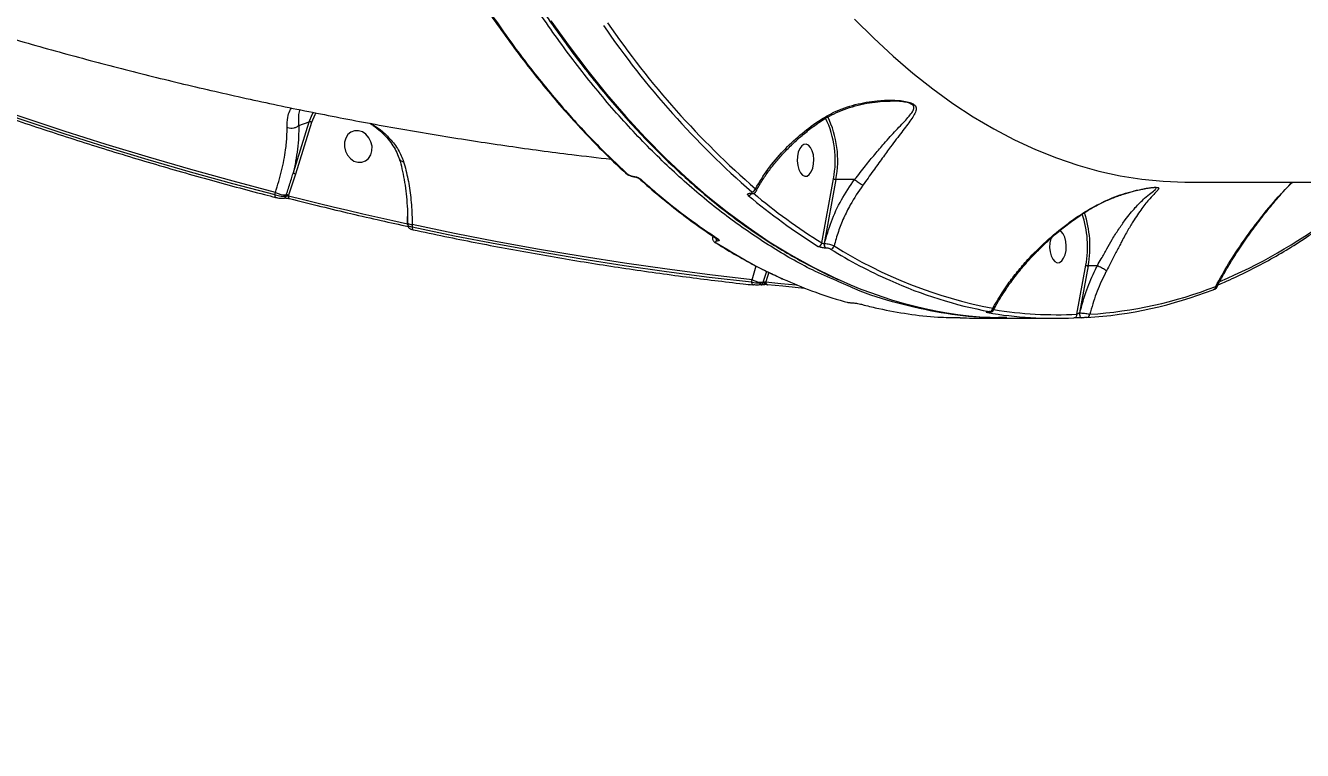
# Model space of a CAD drawing. Header units: millimetres. Extents: x -9609 to 9022, y -7175 to 8108.
# Drawn here: x -4022.3 to -3665.8, y 3066.6 to 3268.9 of the extents above; entities that cross this region are included whole.
import ezdxf

# ---------------------------------------------------------------- set-up
doc = ezdxf.new("R2010")
doc.units = ezdxf.units.MM
for name, color, linetype in [('DIKOM_ОБЪЕКТ', 7, 'Continuous'), ('DIKOM_РАЗМЕР_ЗОНА', 7, 'Continuous'), ('DIKOM_РАЗМЕР_ОБЪЕКТА', 7, 'Continuous')]:
    doc.layers.add(name, color=color, linetype=linetype)
doc.styles.add('style1', font='arial.ttf', dxfattribs={"width": 0.8})
doc.dimstyles.new('1-50', dxfattribs={"dimtxt": 300, "dimasz": 200, "dimexe": 100, "dimexo": 0, "dimgap": 100, "dimtad": 1, "dimtxsty": 'style1', "dimcen": 200, "dimclrd": 7, "dimclre": 7, "dimclrt": 7, "dimadec": 1, "dimazin": 2, "dimtfac": 1, "dimtmove": 0, "dimatfit": 2, "dimfxl": 0, "dimlwd": 25, "dimlwe": 18, "dimarcsym": 0})

# ---------------------------------------------------------------- blocks, each defined once
blk = doc.blocks.new('*D10')
at = {"layer": 'Defpoints', "color": 0, "transparency": 16777216}
for p in [(-405.54, 6589.16), (-8044.66, -3492.79), (424.09, -3492.79)]:
    blk.add_point(p, dxfattribs=at)
at = {"layer": 'DIKOM_РАЗМЕР_ОБЪЕКТА', "color": 7, "lineweight": 18, "transparency": 16777216}
for p, q in [((-405.54, 6589.16), (-8144.66, 6589.16)), ((424.09, -3492.79), (-8144.66, -3492.79))]:
    blk.add_line(p, q, dxfattribs=at)
at = {"layer": 'DIKOM_РАЗМЕР_ОБЪЕКТА', "color": 7, "lineweight": 25, "transparency": 16777216}
blk.add_line((-8044.66, 6389.16), (-8044.66, -3292.79), dxfattribs=at)
at = {"layer": 'DIKOM_РАЗМЕР_ОБЪЕКТА', "color": 7, "transparency": 16777216}
for points in [[(-8077.99, 6389.16), (-8011.32, 6389.16), (-8044.66, 6589.16)], [(-8077.99, -3292.79), (-8011.32, -3292.79), (-8044.66, -3492.79)]]:
    blk.add_solid(points, dxfattribs=at)
at = {"layer": 'DIKOM_РАЗМЕР_ОБЪЕКТА', "color": 7, "transparency": 16777216, "insert": (-8297.83, 1541.5), "char_height": 300, "attachment_point": 5, "rotation": 90, "style": 'style1'}
blk.add_mtext('10100', dxfattribs=at)
blk = doc.blocks.new('*D13')
at = {"layer": 'Defpoints', "color": 0, "transparency": 16777216}
for p in [(-4933.28, 8107.63), (-9158.98, -4977.79), (-1652.91, -4977.79)]:
    blk.add_point(p, dxfattribs=at)
at = {"layer": 'DIKOM_РАЗМЕР_ЗОНА', "color": 7, "lineweight": 18, "transparency": 16777216}
for p, q in [((-4933.28, 8107.63), (-9258.98, 8107.63)), ((-1652.91, -4977.79), (-9258.98, -4977.79))]:
    blk.add_line(p, q, dxfattribs=at)
at = {"layer": 'DIKOM_РАЗМЕР_ЗОНА', "color": 7, "lineweight": 25, "transparency": 16777216}
blk.add_line((-9158.98, 7907.63), (-9158.98, -4777.79), dxfattribs=at)
at = {"layer": 'DIKOM_РАЗМЕР_ЗОНА', "color": 7, "transparency": 16777216}
for points in [[(-9192.32, 7907.63), (-9125.65, 7907.63), (-9158.98, 8107.63)], [(-9192.32, -4777.79), (-9125.65, -4777.79), (-9158.98, -4977.79)]]:
    blk.add_solid(points, dxfattribs=at)
at = {"layer": 'DIKOM_РАЗМЕР_ЗОНА', "color": 7, "transparency": 16777216, "insert": (-9412.26, 1541.5), "char_height": 300, "attachment_point": 5, "rotation": 90, "style": 'style1'}
blk.add_mtext('13100', dxfattribs=at)

msp = doc.modelspace()

# ---------------------------------------------------------------- linework, layer by layer
at = {"layer": 'DIKOM_ОБЪЕКТ', "color": 7, "linetype": 'Continuous', "lineweight": 15}
for p, q in [((-3947.611, 3227.587), (-3943.09, 3242.002)), ((-3942.429, 3241.882), (-3946.95, 3227.466)), ((-3946.035, 3240.994), (-3943.09, 3242.002)), ((-3946.95, 3227.466), (-3948.846, 3221.547)), ((-3854.824, 3227.722), (-3854.858, 3227.756)), ((-3852.362, 3226.712), (-3852.353, 3226.711)), ((-3799.991, 3208.226), (-3796.758, 3226.146)), ((-3796.086, 3225.983), (-3799.312, 3208.101)), ((-3790.845, 3225.983), (-3796.086, 3225.983)), ((-3952.714, 3221.738), (-3952.524, 3222.341)), ((-3697.705, 3225.212), (-3435.597, 3225.212)), ((-3949.573, 3221.315), (-3949.459, 3221.679)), ((-3948.846, 3221.547), (-3948.884, 3221.426)), ((-3819.984, 3222.102), (-3819.916, 3222.102)), ((-3819.778, 3222.019), (-3819.71, 3222.019)), ((-3915.627, 3214.102), (-3915.633, 3215.582)), ((-3915.628, 3213.602), (-3915.627, 3214.102)), ((-3915.628, 3213.602), (-3915.579, 3213.579)), ((-3915.578, 3213.799), (-3915.579, 3213.225)), ((-3915.578, 3213.799), (-3915.577, 3213.783)), ((-3914.346, 3213.36), (-3914.347, 3212.712)), ((-3799.312, 3208.101), (-3799.265, 3208.101)), ((-3798.934, 3206.817), (-3798.981, 3206.817)), ((-3819.409, 3197.978), (-3818.29, 3201.81)), ((-3728.802, 3188.338), (-3726.296, 3202.024)), ((-3725.625, 3201.86), (-3728.031, 3188.716)), ((-3723.092, 3201.86), (-3725.625, 3201.86)), ((-3723.092, 3201.86), (-3723.085, 3201.858)), ((-3819.605, 3197.353), (-3819.409, 3197.978)), ((-3816.344, 3197.317), (-3815.395, 3200.337)), ((-3814.81, 3200.059), (-3815.661, 3197.404)), ((-3811.502, 3198.491), (-3811.033, 3198.269)), ((-3816.408, 3197.112), (-3816.344, 3197.317)), ((-3753.46, 3188.975), (-3753.371, 3188.975)), ((-3753.413, 3188.97), (-3753.46, 3188.975)), ((-3753.413, 3188.97), (-3753.324, 3188.97)), ((-3753.324, 3188.97), (-3753.371, 3188.975)), ((-3746.521, 3187.212), (-3734.949, 3187.212)), ((-3728.031, 3188.716), (-3728.003, 3188.716)), ((-3727.546, 3187.381), (-3727.518, 3187.381)), ((-3727.546, 3187.381), (-3727.532, 3187.381)), ((-3727.518, 3187.381), (-3727.504, 3187.381))]:
    msp.add_line(p, q, dxfattribs=at)
at = {"layer": 'DIKOM_ОБЪЕКТ', "color": 7, "linetype": 'Continuous', "lineweight": 15, "flags": 128}
for points in [[(-3875.65, 3270.254), (-3870.559, 3263.12), (-3865.364, 3256.277), (-3860.07, 3249.729), (-3854.679, 3243.482), (-3849.197, 3237.541), (-3843.629, 3231.911), (-3837.979, 3226.598), (-3832.252, 3221.606), (-3826.452, 3216.938), (-3820.586, 3212.598), (-3814.657, 3208.592), (-3808.671, 3204.921), (-3802.632, 3201.588), (-3796.546, 3198.598), (-3794.846, 3197.827)], [(-3790.835, 3270.719), (-3785.506, 3265.361), (-3780.096, 3260.321), (-3774.609, 3255.604), (-3769.05, 3251.213), (-3763.425, 3247.154), (-3757.739, 3243.43), (-3751.997, 3240.044), (-3746.204, 3237), (-3740.366, 3234.301), (-3734.489, 3231.948), (-3728.577, 3229.944), (-3722.637, 3228.292), (-3716.674, 3226.992), (-3710.692, 3226.045), (-3704.699, 3225.454), (-3698.699, 3225.217), (-3697.705, 3225.212)], [(-4046.647, 3250.825), (-4034.99, 3246.666), (-4023.305, 3242.656), (-4011.595, 3238.794), (-3999.861, 3235.082), (-3988.104, 3231.52), (-3976.326, 3228.108), (-3964.529, 3224.848), (-3952.714, 3221.738)], [(-3952.524, 3222.341), (-3964.364, 3225.455), (-3976.185, 3228.721), (-3987.986, 3232.139), (-3999.767, 3235.708), (-4011.524, 3239.428), (-4023.257, 3243.298), (-4034.965, 3247.317), (-4046.645, 3251.486)], [(-3943.09, 3242.002), (-3942.254, 3244.086), (-3941.923, 3244.721)], [(-3941.263, 3244.58), (-3941.565, 3244.008), (-3942.429, 3241.882)], [(-3933.241, 3236.339), (-3933.267, 3235.088), (-3932.981, 3233.842), (-3932.407, 3232.703), (-3931.59, 3231.762), (-3930.597, 3231.096), (-3929.508, 3230.759), (-3928.412, 3230.778), (-3927.397, 3231.152), (-3926.546, 3231.849), (-3925.928, 3232.815), (-3925.592, 3233.97), (-3925.565, 3235.221), (-3925.851, 3236.467), (-3926.426, 3237.606), (-3927.243, 3238.547), (-3928.235, 3239.213), (-3929.324, 3239.55), (-3930.42, 3239.531), (-3931.435, 3239.157), (-3932.286, 3238.46), (-3932.904, 3237.494), (-3933.241, 3236.339)], [(-3806.56, 3233.585), (-3806.805, 3232.396), (-3806.868, 3231.121), (-3806.743, 3229.863), (-3806.441, 3228.725), (-3805.986, 3227.798), (-3805.414, 3227.157), (-3804.774, 3226.856), (-3804.115, 3226.916), (-3803.491, 3227.335), (-3802.954, 3228.078), (-3802.546, 3229.085), (-3802.301, 3230.274), (-3802.238, 3231.549), (-3802.363, 3232.807), (-3802.665, 3233.945), (-3803.12, 3234.872), (-3803.692, 3235.513), (-3804.333, 3235.815), (-3804.992, 3235.754), (-3805.615, 3235.335), (-3806.153, 3234.592), (-3806.56, 3233.585)], [(-3952.714, 3221.738), (-3952.724, 3221.559), (-3952.716, 3221.392), (-3952.689, 3221.245), (-3952.644, 3221.121), (-3952.584, 3221.027), (-3952.509, 3220.965), (-3952.455, 3220.943)], [(-3952.455, 3220.943), (-3952.424, 3220.937), (-3952.331, 3220.945)], [(-3948.884, 3221.426), (-3948.894, 3221.246), (-3948.885, 3221.079), (-3948.858, 3220.931), (-3948.812, 3220.807), (-3948.751, 3220.713), (-3948.676, 3220.651), (-3948.622, 3220.63)], [(-3948.884, 3221.426), (-3944.733, 3220.382), (-3940.581, 3219.357), (-3936.426, 3218.351), (-3932.27, 3217.364), (-3928.112, 3216.395), (-3923.952, 3215.446), (-3919.791, 3214.515), (-3915.628, 3213.602)], [(-3915.628, 3213.602), (-3915.633, 3213.421), (-3915.628, 3213.324)], [(-3914.347, 3212.712), (-3914.352, 3212.531), (-3914.338, 3212.363), (-3914.305, 3212.214), (-3914.256, 3212.09), (-3914.191, 3211.995), (-3914.114, 3211.932), (-3914.05, 3211.907)], [(-3914.347, 3212.712), (-3902.528, 3210.259), (-3890.699, 3207.957), (-3878.862, 3205.808), (-3867.018, 3203.812), (-3855.168, 3201.968), (-3843.315, 3200.276), (-3831.461, 3198.738), (-3819.605, 3197.353)], [(-3819.409, 3197.978), (-3831.289, 3199.363), (-3843.168, 3200.903), (-3855.046, 3202.596), (-3866.919, 3204.442), (-3878.787, 3206.442), (-3890.649, 3208.596), (-3902.503, 3210.901), (-3914.346, 3213.36)], [(-3736.099, 3209.462), (-3736.344, 3208.273), (-3736.407, 3206.998), (-3736.282, 3205.74), (-3735.98, 3204.602), (-3735.524, 3203.675), (-3734.953, 3203.035), (-3734.312, 3202.733), (-3733.653, 3202.793), (-3733.03, 3203.212), (-3732.492, 3203.955), (-3732.085, 3204.962), (-3731.839, 3206.151), (-3731.777, 3207.426), (-3731.901, 3208.684), (-3732.204, 3209.822), (-3732.659, 3210.749), (-3733.23, 3211.39), (-3733.709, 3211.65)], [(-3819.605, 3197.353), (-3819.595, 3197.17), (-3819.566, 3197), (-3819.52, 3196.849), (-3819.459, 3196.723), (-3819.385, 3196.626), (-3819.3, 3196.562), (-3819.208, 3196.533), (-3819.112, 3196.541)], [(-3815.661, 3197.404), (-3815.65, 3197.22), (-3815.621, 3197.049), (-3815.575, 3196.898), (-3815.513, 3196.772), (-3815.438, 3196.675), (-3815.353, 3196.611), (-3815.26, 3196.583), (-3815.163, 3196.592)], [(-3815.661, 3197.404), (-3811.397, 3196.956), (-3807.133, 3196.528), (-3807.054, 3196.52)], [(-3816.935, 3196.568), (-3817.021, 3196.558), (-3817.138, 3196.564)], [(-3815.914, 3196.623), (-3815.914, 3196.623), (-3815.904, 3196.637)], [(-3804.709, 3195.528), (-3806.628, 3195.715), (-3810.896, 3196.143), (-3815.163, 3196.592)], [(-3690.544, 3195.234), (-3690.636, 3195.207), (-3690.794, 3195.19)], [(-3728.031, 3188.716), (-3728.059, 3188.479), (-3728.056, 3188.237), (-3728.023, 3188.004), (-3727.963, 3187.792), (-3727.878, 3187.615), (-3727.773, 3187.483), (-3727.656, 3187.403), (-3727.546, 3187.381)], [(-3728.003, 3188.716), (-3728.03, 3188.479), (-3728.028, 3188.237), (-3727.995, 3188.004), (-3727.935, 3187.792), (-3727.85, 3187.615), (-3727.745, 3187.483), (-3727.628, 3187.403), (-3727.518, 3187.381)]]:
    msp.add_lwpolyline(points, dxfattribs=at)
at = {"layer": 'DIKOM_ОБЪЕКТ', "color": 7, "linetype": 'Continuous', "lineweight": 15}
for centre, radius, start, end in [((-3658.699, 3407.665), 245.271, 214.45514, 229.01567), ((-3658.001, 3408.111), 244.738, 214.45526, 229.01528), ((-3942.935, 3240.983), 1.031, 60.63227, 98.68262), ((-3823.092, 3231.337), 26.841, 348.84872, 25.91388), ((-3823.225, 3231.338), 27.663, 348.83765, 25.96666), ((-3947.455, 3226.568), 1.031, 60.63006, 98.67023), ((-3854.389, 3228.21), 0.653, 228.28849, 270.78859), ((-3852.326, 3226.915), 0.206, 213.29142, 260.03637), ((-3850.557, 3226.684), 0.657, 227.02391, 270.7929), ((-3949.834, 3227.379), 5.712, 241.89423, 273.76323), ((-3819.637, 3223.677), 1.166, 273.77902, 344.33787), ((-3950.294, 3221.491), 0.742, 281.43927, 346.27794), ((-3949.383, 3220.541), 1.141, 61.88302, 93.78449), ((-3820.582, 3222.594), 1.12, 272.96374, 329.20898), ((-3709.185, 3353.993), 173.082, 229.96364, 237.96085), ((-3819.771, 3222.334), 0.316, 227.44099, 268.71684), ((-3819.702, 3222.333), 0.315, 227.34187, 268.00495), ((-3708.463, 3354.482), 172.534, 230.11105, 237.96123), ((-3754.248, 3207.214), 28.429, 349.4821, 18.67722), ((-3754.926, 3207.176), 29.78, 349.71536, 18.63287), ((-3747.19, 3335.632), 149.925, 292.89707, 306.57124), ((-3914.472, 3214.997), 1.642, 227.70001, 274.39639), ((-3829.464, 3208.969), 0.688, 234.41356, 269.7864), ((-3828.566, 3209.681), 1.085, 179.61399, 236.11177), ((-3828.876, 3209.966), 0.69, 235.56309, 269.86502), ((-3801.09, 3208.38), 1.109, 274.3681, 352.01727), ((-3798.019, 3207.749), 1.34, 164.77588, 224.09004), ((-3797.972, 3207.749), 1.34, 164.77588, 224.09004), ((-3797.66, 3207.612), 1.1, 274.22861, 348.85257), ((-3722.393, 3329.29), 143.968, 238.51739, 245.95722), ((-3727.531, 3318.199), 130.555, 238.06914, 259.08208), ((-3816.719, 3203.015), 5.71, 241.8909, 273.76656), ((-3745.931, 3305.208), 117.997, 245.50936, 269.71368), ((-3730.347, 3310.901), 123.934, 245.85136, 259.39319), ((-3817.107, 3197.262), 0.715, 283.90692, 347.84175), ((-3816.254, 3196.367), 0.954, 71.6862, 95.39486), ((-3813.831, 3197.076), 2.132, 174.70189, 192.26757), ((-3733.52, 3305.1), 117.923, 273.62999, 291.24327), ((-3732.665, 3305.771), 117.667, 273.63031, 291.24288), ((-3690.865, 3196.009), 0.839, 292.4976, 6.16644), ((-3753.778, 3189.55), 0.742, 268.95102, 309.48611), ((-3734.943, 3299.353), 112.14, 260.32371, 272.70694), ((-3753.236, 3190.06), 0.979, 274.50747, 356.90125), ((-3734.086, 3300.032), 111.818, 260.80342, 272.70835), ((-3729.722, 3188.258), 0.923, 274.6768, 4.94489), ((-3726.121, 3188.319), 0.907, 274.23335, 1.35299)]:
    msp.add_arc(centre, radius, start, end, dxfattribs=at)
for points, knots in [([(-3795.845, 3197.683), (-3798.098, 3198.65), (-3804.312, 3201.319), (-3814.309, 3207.131), (-3825.808, 3214.947), (-3837.058, 3224.051), (-3848.014, 3234.325), (-3858.636, 3245.769), (-3868.903, 3258.379), (-3878.801, 3272.115), (-3888.307, 3286.923), (-3897.373, 3302.733), (-3905.959, 3319.472), (-3913.933, 3336.88), (-3921.294, 3354.905), (-3928.066, 3373.47), (-3934.322, 3392.742), (-3940.039, 3412.635), (-3945.19, 3433.067), (-3949.815, 3454.246), (-3953.867, 3476.175), (-3957.323, 3498.826), (-3960.129, 3521.851), (-3962.273, 3545.143), (-3963.743, 3568.594), (-3964.528, 3592.132), (-3964.614, 3615.718), (-3964.014, 3639.313), (-3962.736, 3662.843), (-3960.79, 3686.202), (-3958.171, 3709.269), (-3955.139, 3730.54), (-3952.748, 3743.939), (-3951.681, 3749.919)], [0, 0, 0, 0, 0.01887793, 0.05205827, 0.08529183, 0.11852553, 0.15170617, 0.1847821, 0.21785857, 0.25103888, 0.28427254, 0.31750612, 0.35068658, 0.38376281, 0.41561986, 0.44757024, 0.47956788, 0.51156559, 0.54351579, 0.57537307, 0.60844923, 0.64162982, 0.67486347, 0.70809709, 0.74127764, 0.77435393, 0.80743024, 0.84061079, 0.87384445, 0.90707809, 0.94025866, 0.97333492, 1, 1, 1, 1]), ([(-3963.321, 3606.211), (-3963.314, 3604.19), (-3963.294, 3598.331), (-3963.135, 3588.636), (-3962.793, 3577.137), (-3962.286, 3565.661), (-3961.618, 3554.216), (-3960.788, 3542.811), (-3959.797, 3531.454), (-3958.646, 3520.154), (-3957.335, 3508.92), (-3955.867, 3497.759), (-3954.24, 3486.681), (-3952.458, 3475.693), (-3950.521, 3464.803), (-3948.431, 3454.021), (-3946.188, 3443.354), (-3943.796, 3432.81), (-3941.256, 3422.397), (-3938.569, 3412.122), (-3935.738, 3401.995), (-3932.765, 3392.021), (-3929.651, 3382.209), (-3926.4, 3372.566), (-3923.013, 3363.099), (-3919.493, 3353.815), (-3915.843, 3344.722), (-3912.065, 3335.826), (-3908.164, 3327.134), (-3904.139, 3318.652), (-3899.997, 3310.387), (-3895.737, 3302.345), (-3891.366, 3294.532), (-3886.885, 3286.954), (-3882.299, 3279.617), (-3877.609, 3272.526), (-3872.82, 3265.686), (-3867.935, 3259.103), (-3862.959, 3252.782), (-3857.894, 3246.728), (-3852.744, 3240.945), (-3847.514, 3235.438), (-3842.207, 3230.211), (-3836.828, 3225.267), (-3831.379, 3220.611), (-3825.867, 3216.247), (-3820.294, 3212.177), (-3814.664, 3208.407), (-3808.985, 3204.932), (-3803.255, 3201.779), (-3798.637, 3199.441), (-3795.916, 3198.264), (-3795.133, 3197.925)], [0, 0, 0, 0, 0.010755, 0.0311879, 0.0516214, 0.0720549, 0.0924885, 0.1129222, 0.133356, 0.15379, 0.1742242, 0.1946585, 0.215093, 0.2355278, 0.2559631, 0.2763985, 0.2968344, 0.3172705, 0.3377068, 0.3581438, 0.3785813, 0.3990191, 0.4194575, 0.4398965, 0.4603359, 0.4807759, 0.5012166, 0.5216578, 0.5420994, 0.5625418, 0.5829846, 0.6034284, 0.6238723, 0.6443169, 0.6647618, 0.6852073, 0.7056529, 0.726099, 0.7465443, 0.7669897, 0.7874345, 0.8078783, 0.8283208, 0.8487613, 0.8692004, 0.8896362, 0.9100692, 0.9304986, 0.9509232, 0.9713433, 0.9917579, 1, 1, 1, 1]), ([(-4267.781, 3369.345), (-4265.681, 3368.121), (-4258.25, 3363.788), (-4245.383, 3356.568), (-4229.15, 3347.772), (-4212.801, 3339.273), (-4196.345, 3331.064), (-4179.786, 3323.149), (-4163.131, 3315.53), (-4146.382, 3308.21), (-4129.546, 3301.189), (-4112.628, 3294.471), (-4095.631, 3288.055), (-4078.562, 3281.945), (-4061.424, 3276.141), (-4044.224, 3270.646), (-4026.965, 3265.459), (-4009.653, 3260.583), (-3992.293, 3256.018), (-3974.889, 3251.765), (-3957.447, 3247.826), (-3939.971, 3244.2), (-3922.466, 3240.89), (-3904.938, 3237.892), (-3887.39, 3235.222), (-3872.025, 3233.119), (-3862.5, 3232.037), (-3858.839, 3231.621)], [0, 0, 0, 0, 0.0165796, 0.0586593, 0.100717, 0.1427368, 0.1847188, 0.2266611, 0.2685632, 0.3104253, 0.3522451, 0.3940221, 0.435757, 0.4774487, 0.519096, 0.5606999, 0.6022597, 0.6437744, 0.6852452, 0.7266705, 0.7680527, 0.8093892, 0.8506825, 0.8919324, 0.9331385, 0.9743023, 1, 1, 1, 1]), ([(-3893.911, 3274.055), (-3893.406, 3273.294), (-3891.332, 3270.169), (-3887.587, 3264.935), (-3882.678, 3258.361), (-3877.668, 3252.062), (-3872.569, 3246.025), (-3867.387, 3240.253), (-3862.12, 3234.778), (-3857.924, 3230.629), (-3855.461, 3228.406), (-3854.804, 3227.814)], [0, 0, 0, 0, 0.0418652, 0.1717845, 0.3018211, 0.4319472, 0.5621296, 0.6923374, 0.8225326, 0.9526791, 1, 1, 1, 1]), ([(-3893.434, 3273.743), (-3890.384, 3269.353), (-3884.283, 3260.573), (-3874.656, 3248.584), (-3864.72, 3237.415), (-3857.827, 3230.843), (-3854.38, 3227.557)], [0, 0, 0, 0, 0.2485957, 0.49718974, 0.74859568, 1, 1, 1, 1]), ([(-4046.481, 3250.059), (-4043.589, 3249.017), (-4035.204, 3245.993), (-4021.282, 3241.217), (-4004.704, 3235.827), (-3988.079, 3230.741), (-3971.703, 3226.041), (-3959.82, 3222.841), (-3953.497, 3221.212), (-3952.455, 3220.943)], [0, 0, 0, 0, 0.0930083, 0.269663, 0.4463193, 0.6229732, 0.7996281, 0.9669828, 1, 1, 1, 1]), ([(-3800.972, 3242.244), (-3799.484, 3243.15), (-3796.24, 3245.124), (-3790.634, 3246.991), (-3785.269, 3247.946), (-3781.197, 3248.134), (-3778.548, 3248.02), (-3776.659, 3247.779), (-3775.039, 3247.353), (-3774.208, 3246.869), (-3773.657, 3246.226), (-3773.559, 3245.348), (-3774.146, 3244.058), (-3775.461, 3242.079), (-3777.665, 3239.235), (-3780.421, 3235.601), (-3783.124, 3231.909), (-3785.706, 3228.292), (-3787.588, 3225.686), (-3788.566, 3224.331)], [0, 0, 0, 0, 0.0790212, 0.1721803, 0.2680564, 0.3287312, 0.3610602, 0.3939005, 0.4223306, 0.4513196, 0.4599441, 0.4989924, 0.5446053, 0.5914344, 0.6876205, 0.7865807, 0.8546753, 0.9244453, 1, 1, 1, 1]), ([(-3800.807, 3241.825), (-3800.262, 3242.202), (-3798.917, 3243.132), (-3796.557, 3244.358), (-3793.737, 3245.554), (-3790.672, 3246.527), (-3787.525, 3247.247), (-3784.46, 3247.674), (-3782.289, 3247.841), (-3781.162, 3247.824), (-3780.963, 3247.821)], [0, 0, 0, 0, 0.0934089, 0.2306937, 0.3758321, 0.5279124, 0.6875334, 0.8344256, 0.9706812, 1, 1, 1, 1]), ([(-3790.839, 3225.981), (-3790.839, 3225.981), (-3789.758, 3227.197), (-3787.932, 3229.698), (-3785.154, 3233.029), (-3782.27, 3236.426), (-3779.195, 3239.801), (-3776.685, 3242.404), (-3775.076, 3244.243), (-3774.286, 3245.406), (-3774.228, 3246.224), (-3774.641, 3246.757), (-3775.035, 3247.011), (-3775.828, 3247.327), (-3777.009, 3247.61), (-3778.847, 3247.784), (-3780.212, 3247.871), (-3780.93, 3247.831), (-3780.964, 3247.83)], [0, 0, 0, 0, 0.00005, 0.1133037, 0.2166072, 0.3224104, 0.4686041, 0.6185381, 0.6864064, 0.7554089, 0.8104377, 0.8222882, 0.8529302, 0.8621126, 0.9020729, 0.949269, 0.9975853, 1, 1, 1, 1]), ([(-3949.284, 3240.408), (-3949.24, 3241.404), (-3949.161, 3243.217), (-3948.672, 3244.953), (-3948.206, 3245.656), (-3948.028, 3245.926)], [0, 0, 0, 0, 0.4291749, 0.7816387, 1, 1, 1, 1]), ([(-3945.746, 3245.452), (-3945.777, 3245.377), (-3945.978, 3244.897), (-3946.158, 3243.508), (-3946.039, 3241.945), (-3946.039, 3240.992), (-3946.039, 3240.991)], [0, 0, 0, 0, 0.0773601, 0.4957299, 0.9997478, 1, 1, 1, 1]), ([(-3952.524, 3222.341), (-3951.908, 3224.377), (-3950.657, 3228.507), (-3949.697, 3233.719), (-3949.296, 3237.667), (-3949.287, 3239.614), (-3949.284, 3240.408)], [0, 0, 0, 0, 0.307254, 0.6233138, 0.8463477, 1, 1, 1, 1]), ([(-3946.039, 3240.991), (-3946.225, 3240.832), (-3946.597, 3240.513), (-3947.383, 3240.239), (-3948.229, 3240.158), (-3948.828, 3240.256), (-3949.164, 3240.363), (-3949.242, 3240.392), (-3949.284, 3240.408)], [0, 0, 0, 0, 0.23160345, 0.46331102, 0.69493683, 0.92650926, 0.96103379, 1, 1, 1, 1]), ([(-3946.035, 3240.994), (-3946.029, 3239.958), (-3946.015, 3237.875), (-3946.329, 3234.524), (-3946.84, 3231.096), (-3947.353, 3228.76), (-3947.611, 3227.587)], [0, 0, 0, 0, 0.2595441, 0.5218417, 0.7598839, 1, 1, 1, 1]), ([(-3946.039, 3240.991), (-3946.038, 3240.992), (-3946.037, 3240.994), (-3946.036, 3240.994), (-3946.035, 3240.994)], [0, 0, 0, 0, 0.6326997, 1, 1, 1, 1]), ([(-3926.177, 3241.645), (-3925.859, 3241.438), (-3924.796, 3240.747), (-3923.197, 3239.424), (-3921.434, 3237.709), (-3919.974, 3235.866), (-3918.86, 3233.954), (-3918.198, 3232.536), (-3918.016, 3231.773), (-3917.991, 3231.667)], [0, 0, 0, 0, 0.0787944, 0.2636513, 0.4485791, 0.6253752, 0.8016012, 0.9725291, 1, 1, 1, 1]), ([(-3925.75, 3241.564), (-3925.012, 3241.084), (-3923.083, 3239.828), (-3920.501, 3237.374), (-3918.074, 3234.31), (-3917.176, 3232.025), (-3916.738, 3230.912)], [0, 0, 0, 0, 0.1737633, 0.4541762, 0.7342131, 1, 1, 1, 1]), ([(-3818.514, 3223.362), (-3817.439, 3225.168), (-3815.258, 3228.832), (-3810.959, 3233.851), (-3806.195, 3238.413), (-3802.727, 3240.958), (-3800.972, 3242.244)], [0, 0, 0, 0, 0.2625634, 0.5326603, 0.763645, 1, 1, 1, 1]), ([(-3818.329, 3222.691), (-3818.122, 3223.095), (-3817.443, 3224.42), (-3816.017, 3226.655), (-3814.073, 3229.373), (-3811.879, 3232.035), (-3809.481, 3234.608), (-3806.899, 3237.073), (-3804.143, 3239.391), (-3802.105, 3240.982), (-3800.956, 3241.749), (-3800.82, 3241.84)], [0, 0, 0, 0, 0.0580751, 0.190631, 0.3234499, 0.4565322, 0.5895557, 0.7209799, 0.8519184, 0.9823838, 1, 1, 1, 1]), ([(-3800.972, 3242.244), (-3800.951, 3242.204), (-3800.889, 3242.087), (-3800.815, 3241.919), (-3800.826, 3241.881), (-3800.833, 3241.859)], [0, 0, 0, 0, 0.18409375, 0.53454435, 1, 1, 1, 1]), ([(-3917.948, 3231.678), (-3917.881, 3231.464), (-3917.532, 3230.369), (-3917.026, 3228.19), (-3916.445, 3225.151), (-3916.01, 3221.924), (-3915.729, 3218.557), (-3915.6, 3215.829), (-3915.615, 3214.215), (-3915.62, 3213.784)], [0, 0, 0, 0, 0.0423993, 0.2174281, 0.3944812, 0.5732591, 0.7533046, 0.9340854, 1, 1, 1, 1]), ([(-3917.915, 3231.68), (-3917.914, 3231.676), (-3917.902, 3231.51), (-3917.645, 3231.248), (-3917.239, 3231.024), (-3916.902, 3230.939), (-3916.777, 3230.918), (-3916.738, 3230.912)], [0, 0, 0, 0, 0.0092801, 0.4000061, 0.7907643, 0.9352869, 1, 1, 1, 1]), ([(-3916.738, 3230.912), (-3916.307, 3229.314), (-3915.46, 3226.177), (-3914.693, 3220.924), (-3914.382, 3216.616), (-3914.353, 3214.044), (-3914.346, 3213.36)], [0, 0, 0, 0, 0.30289097, 0.59446026, 0.89202827, 1, 1, 1, 1]), ([(-3949.459, 3221.679), (-3949.365, 3221.977), (-3948.899, 3223.465), (-3948.27, 3225.429), (-3947.76, 3227.1), (-3947.611, 3227.587)], [0, 0, 0, 0, 0.15041938, 0.75212593, 1, 1, 1, 1]), ([(-3854.818, 3227.73), (-3854.78, 3227.692), (-3854.556, 3227.468), (-3854.05, 3227.171), (-3853.495, 3226.973), (-3853.247, 3226.885)], [0, 0, 0, 0, 0.1005844, 0.5989353, 1, 1, 1, 1]), ([(-3854.38, 3227.557), (-3854.24, 3227.447), (-3853.991, 3227.254), (-3853.471, 3227.022), (-3852.968, 3226.864), (-3852.656, 3226.823), (-3852.498, 3226.802)], [0, 0, 0, 0, 0.3292229, 0.5797997, 0.7886259, 1, 1, 1, 1]), ([(-3853.247, 3226.885), (-3853.246, 3226.885), (-3853.015, 3226.798), (-3852.69, 3226.727), (-3852.409, 3226.724), (-3852.36, 3226.724)], [0, 0, 0, 0, 0.0034239, 0.829629, 1, 1, 1, 1]), ([(-3852.498, 3226.802), (-3852.333, 3226.779), (-3852.004, 3226.735), (-3851.474, 3226.568), (-3850.974, 3226.341), (-3850.683, 3226.146), (-3850.561, 3226.039), (-3850.548, 3226.027)], [0, 0, 0, 0, 0.2148587, 0.4259798, 0.6817645, 0.9642154, 1, 1, 1, 1]), ([(-3852.353, 3226.71), (-3852.347, 3226.71), (-3852.287, 3226.707), (-3852.129, 3226.682), (-3851.882, 3226.625), (-3851.59, 3226.529), (-3851.292, 3226.397), (-3851.073, 3226.261), (-3851.019, 3226.213), (-3850.999, 3226.196)], [0, 0, 0, 0, 0.0136306, 0.126189, 0.2554595, 0.419584, 0.6225552, 0.8622224, 1, 1, 1, 1]), ([(-3850.832, 3226.096), (-3849.935, 3225.284), (-3847.237, 3222.842), (-3842.669, 3219.083), (-3837.14, 3214.832), (-3832.663, 3211.617), (-3830.014, 3209.919), (-3829.243, 3209.425)], [0, 0, 0, 0, 0.1278249, 0.3843644, 0.6402311, 0.8953274, 1, 1, 1, 1]), ([(-3850.548, 3226.027), (-3850.236, 3225.749), (-3848.676, 3224.355), (-3844.339, 3220.618), (-3837.461, 3215.116), (-3831.74, 3211.224), (-3828.877, 3209.276)], [0, 0, 0, 0, 0.0441436, 0.220721, 0.6100187, 1, 1, 1, 1]), ([(-3799.265, 3208.101), (-3798.677, 3210.145), (-3797.487, 3214.285), (-3794.651, 3220.354), (-3792.121, 3224.095), (-3790.845, 3225.983)], [0, 0, 0, 0, 0.3257264, 0.6596819, 1, 1, 1, 1]), ([(-3796.758, 3226.146), (-3796.749, 3226.14), (-3796.73, 3226.128), (-3796.671, 3226.098), (-3796.568, 3226.058), (-3796.409, 3226.016), (-3796.239, 3225.988), (-3796.137, 3225.984), (-3796.086, 3225.983)], [0, 0, 0, 0, 0.07002559, 0.14145603, 0.35599754, 0.57087604, 0.78552651, 1, 1, 1, 1]), ([(-3790.845, 3225.983), (-3790.844, 3225.982), (-3790.842, 3225.982), (-3790.84, 3225.981), (-3790.839, 3225.981)], [0, 0, 0, 0, 0.609266, 1, 1, 1, 1]), ([(-3790.839, 3225.981), (-3790.684, 3225.863), (-3790.372, 3225.627), (-3789.819, 3225.218), (-3789.279, 3224.828), (-3788.88, 3224.546), (-3788.662, 3224.396), (-3788.585, 3224.345), (-3788.566, 3224.331)], [0, 0, 0, 0, 0.2127752, 0.4254682, 0.6381541, 0.8508049, 0.9619055, 1, 1, 1, 1]), ([(-3819.916, 3222.102), (-3819.829, 3222.106), (-3819.655, 3222.114), (-3819.487, 3222.181), (-3819.414, 3222.279), (-3819.44, 3222.395), (-3819.523, 3222.476), (-3819.56, 3222.513)], [0, 0, 0, 0, 0.2038252, 0.4079265, 0.6135302, 0.8265736, 1, 1, 1, 1]), ([(-3819.713, 3222.024), (-3819.673, 3222.023), (-3819.419, 3222.014), (-3819.026, 3222.097), (-3818.576, 3222.347), (-3818.426, 3222.601), (-3818.369, 3222.697)], [0, 0, 0, 0, 0.073366, 0.4672472, 0.7978253, 1, 1, 1, 1]), ([(-3818.514, 3223.362), (-3818.452, 3223.269), (-3818.314, 3223.062), (-3818.271, 3222.832), (-3818.351, 3222.734), (-3818.368, 3222.713)], [0, 0, 0, 0, 0.3888735, 0.8707625, 1, 1, 1, 1]), ([(-3788.566, 3224.331), (-3789.791, 3222.534), (-3791.787, 3219.608), (-3793.938, 3215.208), (-3795.483, 3211.378), (-3796.211, 3208.741), (-3796.581, 3207.399)], [0, 0, 0, 0, 0.34222301, 0.55726734, 0.7746052, 1, 1, 1, 1]), ([(-3725.153, 3217.755), (-3723.343, 3218.724), (-3719.675, 3220.69), (-3714.683, 3222.335), (-3711.12, 3223.19), (-3709.086, 3223.56), (-3707.678, 3223.75), (-3706.594, 3223.808), (-3705.938, 3223.697), (-3705.924, 3223.458), (-3706.191, 3222.979), (-3706.975, 3222.176), (-3708.584, 3220.476), (-3710.658, 3217.95), (-3712.81, 3214.778), (-3714.774, 3211.456), (-3716.365, 3208.525), (-3717.915, 3205.524), (-3719.259, 3202.864), (-3720.139, 3201.168), (-3720.508, 3200.457)], [0, 0, 0, 0, 0.0952062, 0.1929547, 0.2448016, 0.2710723, 0.2981665, 0.3242911, 0.3503882, 0.3910754, 0.4019435, 0.4719615, 0.5438091, 0.6393959, 0.7378516, 0.7988537, 0.8613639, 0.9113758, 0.9628388, 1, 1, 1, 1]), ([(-3725.105, 3217.662), (-3725.02, 3217.718), (-3724.038, 3218.359), (-3721.994, 3219.393), (-3718.962, 3220.764), (-3716.024, 3221.821), (-3713.438, 3222.585), (-3711.539, 3223.055), (-3710.513, 3223.254), (-3710.129, 3223.329)], [0, 0, 0, 0, 0.0186227, 0.2148755, 0.4189616, 0.6307855, 0.7913837, 0.9218405, 1, 1, 1, 1]), ([(-3723.085, 3201.858), (-3723.085, 3201.859), (-3722.815, 3202.567), (-3721.776, 3204.082), (-3720.478, 3206.604), (-3718.826, 3209.395), (-3717.105, 3212.146), (-3714.945, 3215.24), (-3712.478, 3218.22), (-3710.1, 3220.579), (-3708.09, 3222.188), (-3707.107, 3222.945), (-3706.642, 3223.404), (-3706.578, 3223.613), (-3706.858, 3223.729), (-3707.222, 3223.707), (-3707.261, 3223.705)], [0, 0, 0, 0, 0.0000315, 0.0533954, 0.1277313, 0.2021442, 0.294122, 0.386218, 0.5316541, 0.6773047, 0.7825127, 0.8873256, 0.9029886, 0.9602951, 0.9957531, 1, 1, 1, 1]), ([(-3710.129, 3223.329), (-3710.023, 3223.351), (-3709.501, 3223.457), (-3708.696, 3223.577), (-3707.87, 3223.68), (-3707.376, 3223.711), (-3707.282, 3223.709), (-3707.261, 3223.709)], [0, 0, 0, 0, 0.0872809, 0.431398, 0.7138221, 0.9385563, 1, 1, 1, 1]), ([(-3690.031, 3196.099), (-3688.874, 3198.199), (-3686.56, 3202.4), (-3682.426, 3208.69), (-3677.791, 3214.931), (-3673.248, 3220.501), (-3669.975, 3223.844), (-3668.636, 3225.212)], [0, 0, 0, 0, 0.21048084, 0.42097059, 0.6360024, 0.85100342, 1, 1, 1, 1]), ([(-3689.726, 3195.907), (-3689.403, 3196.548), (-3688.351, 3198.632), (-3686.283, 3202.18), (-3683.526, 3206.569), (-3680.454, 3211.017), (-3677.24, 3215.323), (-3673.829, 3219.514), (-3671.013, 3222.768), (-3669.181, 3224.658), (-3668.644, 3225.212)], [0, 0, 0, 0, 0.0637951, 0.2074335, 0.3543176, 0.5044093, 0.6577062, 0.7946481, 0.9398178, 1, 1, 1, 1]), ([(-3952.714, 3221.738), (-3952.659, 3221.719), (-3952.364, 3221.618), (-3951.767, 3221.458), (-3950.942, 3221.317), (-3950.16, 3221.257), (-3949.769, 3221.296), (-3949.573, 3221.315)], [0, 0, 0, 0, 0.0548428, 0.2944725, 0.530119, 0.7646612, 1, 1, 1, 1]), ([(-3952.357, 3220.929), (-3952.213, 3220.893), (-3951.851, 3220.804), (-3951.177, 3220.732), (-3950.567, 3220.704), (-3950.258, 3220.761), (-3950.149, 3220.781)], [0, 0, 0, 0, 0.20051535, 0.50180526, 0.82549235, 1, 1, 1, 1]), ([(-3950.134, 3220.765), (-3950.112, 3220.768), (-3950.061, 3220.776), (-3949.89, 3220.785), (-3949.623, 3220.781), (-3949.264, 3220.75), (-3948.903, 3220.697), (-3948.709, 3220.649), (-3948.628, 3220.629)], [0, 0, 0, 0, 0.0946318, 0.2247336, 0.4028582, 0.6069322, 0.8351341, 1, 1, 1, 1]), ([(-3949.573, 3221.315), (-3949.533, 3221.321), (-3949.451, 3221.334), (-3949.28, 3221.361), (-3949.098, 3221.391), (-3948.965, 3221.412), (-3948.897, 3221.424), (-3948.884, 3221.426)], [0, 0, 0, 0, 0.2178943, 0.4437501, 0.6834475, 0.9397445, 1, 1, 1, 1]), ([(-3948.622, 3220.63), (-3945.685, 3219.894), (-3937.168, 3217.759), (-3926.07, 3215.156), (-3917.904, 3213.363), (-3915.333, 3212.799)], [0, 0, 0, 0, 0.2651079, 0.7685943, 1, 1, 1, 1]), ([(-3820.524, 3221.475), (-3820.582, 3221.531), (-3820.71, 3221.655), (-3820.747, 3221.832), (-3820.634, 3221.981), (-3820.379, 3222.082), (-3820.116, 3222.095), (-3819.984, 3222.102)], [0, 0, 0, 0, 0.1741793, 0.3895932, 0.5958189, 0.7979911, 1, 1, 1, 1]), ([(-3819.95, 3222.006), (-3819.952, 3222.006), (-3819.956, 3222.005), (-3819.898, 3222.016), (-3819.818, 3222.018), (-3819.778, 3222.019)], [0, 0, 0, 0, 0.18090566, 0.59693049, 1, 1, 1, 1]), ([(-3752.259, 3190.007), (-3750.911, 3192.296), (-3748.874, 3195.757), (-3745.399, 3200.265), (-3741.963, 3204.258), (-3737.474, 3208.742), (-3732.658, 3212.725), (-3728.487, 3215.701), (-3726.264, 3217.07), (-3725.153, 3217.755)], [0, 0, 0, 0, 0.2227148, 0.3367334, 0.4507441, 0.6310033, 0.8132747, 0.9066453, 1, 1, 1, 1]), ([(-3752.032, 3189.545), (-3751.946, 3189.72), (-3751.326, 3190.975), (-3749.918, 3193.31), (-3747.801, 3196.531), (-3745.409, 3199.72), (-3742.789, 3202.858), (-3739.968, 3205.894), (-3736.989, 3208.778), (-3733.906, 3211.467), (-3730.744, 3213.936), (-3727.818, 3216.008), (-3725.901, 3217.171), (-3725.102, 3217.656)], [0, 0, 0, 0, 0.0168038, 0.1206154, 0.2249305, 0.3297354, 0.4349817, 0.5404524, 0.6430297, 0.7429686, 0.8397645, 0.9332344, 1, 1, 1, 1]), ([(-3725.153, 3217.755), (-3725.142, 3217.735), (-3725.109, 3217.675), (-3725.106, 3217.666), (-3725.105, 3217.661)], [0, 0, 0, 0, 0.3318141, 1, 1, 1, 1]), ([(-3915.569, 3213.225), (-3915.572, 3213.221), (-3915.62, 3213.161), (-3915.439, 3213.03), (-3915.037, 3212.853), (-3914.577, 3212.759), (-3914.347, 3212.712)], [0, 0, 0, 0, 0.0253359, 0.3498439, 0.6750638, 1, 1, 1, 1]), ([(-3915.56, 3213.225), (-3915.564, 3213.162), (-3915.577, 3212.979), (-3915.46, 3212.704), (-3915.269, 3212.445), (-3915.015, 3212.243), (-3914.657, 3212.067), (-3914.303, 3211.957), (-3914.022, 3211.903), (-3913.975, 3211.894)], [0, 0, 0, 0, 0.07455018, 0.21691559, 0.34360118, 0.47681277, 0.65161067, 0.94204223, 1, 1, 1, 1]), ([(-3914.049, 3211.907), (-3911.102, 3211.285), (-3902.557, 3209.481), (-3888.398, 3206.729), (-3871.57, 3203.753), (-3854.73, 3201.089), (-3838.179, 3198.775), (-3826.337, 3197.326), (-3820.112, 3196.634), (-3819.207, 3196.533)], [0, 0, 0, 0, 0.0934413, 0.2709066, 0.4483716, 0.625838, 0.8033018, 0.9714234, 1, 1, 1, 1]), ([(-3689.377, 3196.589), (-3688.785, 3196.834), (-3686.253, 3197.882), (-3681.805, 3199.954), (-3676.053, 3202.922), (-3670.346, 3206.203), (-3664.786, 3209.724), (-3660.724, 3212.526), (-3658.546, 3214.113), (-3658.127, 3214.418)], [0, 0, 0, 0, 0.0556279, 0.2380867, 0.420582, 0.6031287, 0.7857231, 0.9588059, 1, 1, 1, 1]), ([(-3830.434, 3209.933), (-3830.436, 3209.929), (-3830.518, 3209.805), (-3830.541, 3209.494), (-3830.475, 3209.097), (-3830.281, 3208.769), (-3830.067, 3208.542), (-3829.896, 3208.441), (-3829.823, 3208.399)], [0, 0, 0, 0, 0.0077674, 0.2319098, 0.4442515, 0.6365513, 0.8457586, 1, 1, 1, 1]), ([(-3829.171, 3208.78), (-3829.286, 3208.767), (-3829.515, 3208.742), (-3829.688, 3208.64), (-3829.714, 3208.503), (-3829.606, 3208.375), (-3829.493, 3208.299), (-3829.467, 3208.281)], [0, 0, 0, 0, 0.2211413, 0.4418549, 0.6745167, 0.9251366, 1, 1, 1, 1]), ([(-3829.57, 3208.307), (-3829.044, 3207.964), (-3826.633, 3206.392), (-3822.283, 3203.899), (-3817.137, 3201.116), (-3813.876, 3199.603), (-3812.552, 3198.989)], [0, 0, 0, 0, 0.0940735, 0.4315567, 0.7692084, 1, 1, 1, 1]), ([(-3829.467, 3208.281), (-3826.555, 3206.516), (-3820.731, 3202.987), (-3814.473, 3199.713), (-3811.121, 3198.331), (-3810.754, 3198.18)], [0, 0, 0, 0, 0.4710147, 0.9420291, 1, 1, 1, 1]), ([(-3829.256, 3209.39), (-3829.251, 3209.386), (-3829.242, 3209.381), (-3829.247, 3209.384), (-3829.249, 3209.386)], [0, 0, 0, 0, 0.5434902, 1, 1, 1, 1]), ([(-3828.877, 3209.276), (-3828.852, 3209.259), (-3828.742, 3209.183), (-3828.636, 3209.056), (-3828.66, 3208.919), (-3828.831, 3208.818), (-3829.058, 3208.793), (-3829.171, 3208.78)], [0, 0, 0, 0, 0.0733827, 0.322558, 0.5550984, 0.7773891, 1, 1, 1, 1]), ([(-3799.991, 3208.226), (-3799.958, 3208.212), (-3799.893, 3208.183), (-3799.743, 3208.146), (-3799.578, 3208.118), (-3799.427, 3208.103), (-3799.345, 3208.102), (-3799.312, 3208.101)], [0, 0, 0, 0, 0.2149516, 0.4300748, 0.6448893, 0.8591666, 1, 1, 1, 1]), ([(-3799.265, 3208.101), (-3799.133, 3208.093), (-3798.803, 3208.073), (-3798.205, 3207.977), (-3797.552, 3207.816), (-3796.967, 3207.614), (-3796.71, 3207.471), (-3796.581, 3207.399)], [0, 0, 0, 0, 0.1423615, 0.3572274, 0.5716622, 0.785681, 1, 1, 1, 1]), ([(-3798.981, 3206.817), (-3799.08, 3206.819), (-3799.327, 3206.825), (-3799.777, 3206.879), (-3800.271, 3206.982), (-3800.714, 3207.119), (-3800.908, 3207.222), (-3801.005, 3207.274)], [0, 0, 0, 0, 0.1406869, 0.3553747, 0.5700526, 0.7850033, 1, 1, 1, 1]), ([(-3797.579, 3206.515), (-3797.644, 3206.549), (-3797.774, 3206.616), (-3798.069, 3206.707), (-3798.399, 3206.775), (-3798.701, 3206.812), (-3798.868, 3206.816), (-3798.934, 3206.817)], [0, 0, 0, 0, 0.2143282, 0.4284605, 0.6428781, 0.8577712, 1, 1, 1, 1]), ([(-3728.003, 3188.716), (-3727.409, 3190.882), (-3726.282, 3194.992), (-3724.383, 3199.339), (-3723.268, 3201.516), (-3723.092, 3201.86)], [0, 0, 0, 0, 0.48434571, 0.91851869, 1, 1, 1, 1]), ([(-3726.296, 3202.024), (-3726.289, 3202.02), (-3726.27, 3202.008), (-3726.213, 3201.977), (-3726.107, 3201.935), (-3725.947, 3201.893), (-3725.777, 3201.865), (-3725.676, 3201.861), (-3725.625, 3201.86)], [0, 0, 0, 0, 0.05369939, 0.14145762, 0.35620753, 0.57063995, 0.78539624, 1, 1, 1, 1]), ([(-3720.508, 3200.457), (-3720.519, 3200.466), (-3720.612, 3200.534), (-3720.863, 3200.699), (-3721.352, 3200.986), (-3721.937, 3201.303), (-3722.55, 3201.614), (-3722.907, 3201.777), (-3723.085, 3201.858)], [0, 0, 0, 0, 0.0259211, 0.209553, 0.4072206, 0.6047563, 0.8023969, 1, 1, 1, 1]), ([(-3819.605, 3197.353), (-3819.528, 3197.334), (-3819.205, 3197.254), (-3818.575, 3197.14), (-3817.752, 3197.057), (-3816.983, 3197.04), (-3816.6, 3197.088), (-3816.408, 3197.112)], [0, 0, 0, 0, 0.0748977, 0.3151486, 0.5452076, 0.7715574, 1, 1, 1, 1]), ([(-3815.954, 3197.273), (-3815.881, 3197.304), (-3815.778, 3197.349), (-3815.688, 3197.392), (-3815.661, 3197.404)], [0, 0, 0, 0, 0.7046654, 1, 1, 1, 1]), ([(-3810.754, 3198.18), (-3808.121, 3197.03), (-3802.491, 3194.572), (-3796.791, 3192.816), (-3793.755, 3191.881)], [0, 0, 0, 0, 0.4674699, 1, 1, 1, 1]), ([(-3748.343, 3187.417), (-3750.415, 3187.39), (-3756.551, 3187.312), (-3766.731, 3188.592), (-3778.814, 3191.258), (-3788.534, 3194.3), (-3794.156, 3196.901), (-3795.845, 3197.683)], [0, 0, 0, 0, 0.12977633, 0.38416022, 0.63813901, 0.89131991, 1, 1, 1, 1]), ([(-3720.508, 3200.457), (-3720.681, 3200.126), (-3721.766, 3198.047), (-3723.559, 3194.037), (-3724.655, 3190.264), (-3725.214, 3188.34)], [0, 0, 0, 0, 0.0849842, 0.5334695, 1, 1, 1, 1]), ([(-3817.138, 3196.564), (-3817.255, 3196.546), (-3817.489, 3196.511), (-3817.963, 3196.489), (-3818.471, 3196.492), (-3818.862, 3196.515), (-3819.064, 3196.536), (-3819.112, 3196.541)], [0, 0, 0, 0, 0.2250981, 0.4496553, 0.680286, 0.923956, 1, 1, 1, 1]), ([(-3816.935, 3196.567), (-3816.919, 3196.57), (-3816.869, 3196.58), (-3816.685, 3196.602), (-3816.39, 3196.621), (-3816.106, 3196.628), (-3815.944, 3196.623), (-3815.914, 3196.622)], [0, 0, 0, 0, 0.1015723, 0.3119782, 0.5950885, 0.9273604, 1, 1, 1, 1]), ([(-3816.408, 3197.112), (-3816.375, 3197.12), (-3816.335, 3197.131), (-3816.234, 3197.164), (-3816.114, 3197.207), (-3816.006, 3197.252), (-3815.954, 3197.273)], [0, 0, 0, 0, 0.2622083, 0.3210306, 0.6716148, 1, 1, 1, 1]), ([(-3815.163, 3196.592), (-3815.229, 3196.599), (-3815.458, 3196.622), (-3815.719, 3196.63), (-3815.904, 3196.637)], [0, 0, 0, 0, 0.28757034, 1, 1, 1, 1]), ([(-3690.552, 3195.249), (-3690.447, 3195.284), (-3690.247, 3195.35), (-3690.001, 3195.515), (-3689.787, 3195.706), (-3689.72, 3195.857), (-3689.701, 3195.9)], [0, 0, 0, 0, 0.3370167, 0.6423229, 0.8968462, 1, 1, 1, 1]), ([(-3690.031, 3196.099), (-3689.899, 3196.055), (-3689.676, 3195.981), (-3689.707, 3195.926), (-3689.719, 3195.904)], [0, 0, 0, 0, 0.593381, 1, 1, 1, 1]), ([(-3793.755, 3191.881), (-3793.514, 3191.82), (-3793.156, 3191.73), (-3792.492, 3191.625), (-3792.026, 3191.57), (-3791.709, 3191.546), (-3791.565, 3191.539), (-3791.535, 3191.537)], [0, 0, 0, 0, 0.4455968, 0.66226881, 0.83643754, 0.96572649, 1, 1, 1, 1]), ([(-3791.535, 3191.537), (-3791.503, 3191.536), (-3791.354, 3191.529), (-3791.022, 3191.503), (-3790.53, 3191.446), (-3789.831, 3191.339), (-3789.453, 3191.25), (-3789.202, 3191.191)], [0, 0, 0, 0, 0.0348673, 0.1619667, 0.3361424, 0.5591703, 1, 1, 1, 1]), ([(-3789.202, 3191.191), (-3788.862, 3191.101), (-3787.16, 3190.653), (-3782.727, 3189.599), (-3775.883, 3188.375), (-3768.301, 3187.478), (-3763.458, 3187.441), (-3761.365, 3187.425)], [0, 0, 0, 0, 0.0368862, 0.1844368, 0.4797944, 0.7751505, 1, 1, 1, 1]), ([(-3761.367, 3187.347), (-3759.039, 3187.301), (-3754.697, 3187.217), (-3750.357, 3187.222), (-3748.343, 3187.224)], [0, 0, 0, 0, 0.5359891, 1, 1, 1, 1]), ([(-3753.792, 3188.809), (-3753.809, 3188.812), (-3753.935, 3188.834), (-3754.087, 3188.872), (-3754.128, 3188.917), (-3754.025, 3188.949), (-3753.81, 3188.97), (-3753.577, 3188.973), (-3753.46, 3188.975)], [0, 0, 0, 0, 0.0392256, 0.2872761, 0.4952229, 0.6710896, 0.8353731, 1, 1, 1, 1]), ([(-3753.799, 3188.956), (-3753.799, 3188.956), (-3753.81, 3188.955), (-3753.771, 3188.96), (-3753.681, 3188.966), (-3753.521, 3188.972), (-3753.369, 3188.969), (-3753.31, 3188.968)], [0, 0, 0, 0, 0.0030236, 0.1908117, 0.4377413, 0.7828728, 1, 1, 1, 1]), ([(-3753.371, 3188.975), (-3753.296, 3188.976), (-3753.144, 3188.977), (-3753.005, 3188.991), (-3752.941, 3189.012), (-3752.97, 3189.042), (-3753.066, 3189.067), (-3753.147, 3189.083), (-3753.159, 3189.085)], [0, 0, 0, 0, 0.1673823, 0.3344529, 0.5090993, 0.7130628, 0.9576223, 1, 1, 1, 1]), ([(-3753.327, 3188.971), (-3753.312, 3188.971), (-3753.166, 3188.969), (-3752.971, 3188.979), (-3752.743, 3189.006), (-3752.498, 3189.083), (-3752.271, 3189.225), (-3752.098, 3189.387), (-3752.047, 3189.517), (-3752.035, 3189.548)], [0, 0, 0, 0, 0.0279697, 0.2711641, 0.4681965, 0.6032285, 0.7573204, 0.9431695, 1, 1, 1, 1]), ([(-3752.259, 3190.007), (-3752.24, 3189.992), (-3752.116, 3189.89), (-3751.979, 3189.72), (-3752.016, 3189.598), (-3752.032, 3189.545)], [0, 0, 0, 0, 0.0877876, 0.60187, 1, 1, 1, 1]), ([(-3727.532, 3187.381), (-3727.598, 3187.381), (-3727.816, 3187.381), (-3728.251, 3187.376), (-3728.797, 3187.366), (-3729.304, 3187.353), (-3729.533, 3187.343), (-3729.647, 3187.338)], [0, 0, 0, 0, 0.09318528, 0.30388701, 0.53027216, 0.76524743, 1, 1, 1, 1]), ([(-3728.802, 3188.338), (-3728.757, 3188.382), (-3728.669, 3188.468), (-3728.486, 3188.584), (-3728.306, 3188.664), (-3728.175, 3188.7), (-3728.093, 3188.713), (-3728.054, 3188.715), (-3728.031, 3188.716)], [0, 0, 0, 0, 0.2686841, 0.5229441, 0.7425459, 0.8690069, 0.9240733, 1, 1, 1, 1]), ([(-3728.003, 3188.716), (-3727.915, 3188.712), (-3727.621, 3188.7), (-3727.04, 3188.654), (-3726.315, 3188.567), (-3725.649, 3188.455), (-3725.359, 3188.378), (-3725.214, 3188.34)], [0, 0, 0, 0, 0.0942765, 0.3123252, 0.541204, 0.771372, 1, 1, 1, 1]), ([(-3726.054, 3187.414), (-3726.132, 3187.41), (-3726.288, 3187.402), (-3726.635, 3187.391), (-3727.01, 3187.384), (-3727.309, 3187.381), (-3727.459, 3187.381), (-3727.504, 3187.381)], [0, 0, 0, 0, 0.2336297, 0.4673517, 0.6954962, 0.9086109, 1, 1, 1, 1])]:
    msp.add_open_spline(points, degree=3, knots=knots, dxfattribs=at)

# ---------------------------------------------------------------- dimensions: what is measured, and where the dimension line sits
at = {"layer": 'DIKOM_РАЗМЕР_ЗОНА'}
dim = msp.add_linear_dim(base=(-9158.984, -4977.788), p1=(-4933.276, 8107.631), p2=(-1652.914, -4977.788), angle=90, text='13100', dimstyle='1-50', dxfattribs=at)
dim.commit()
dim.dimension.update_dxf_attribs({"geometry": '*D13', "text_midpoint": (-9158.984, 1541.499), "dimtype": 160})
at = {"layer": 'DIKOM_РАЗМЕР_ОБЪЕКТА'}
dim = msp.add_linear_dim(base=(-8044.657, -3492.788), p1=(-405.539, 6589.161), p2=(424.086, -3492.788), angle=90, text='10100', dimstyle='1-50', dxfattribs=at)
dim.commit()
dim.dimension.update_dxf_attribs({"geometry": '*D10', "text_midpoint": (-8044.657, 1541.499), "dimtype": 160})

doc.saveas('drawing.dxf')
